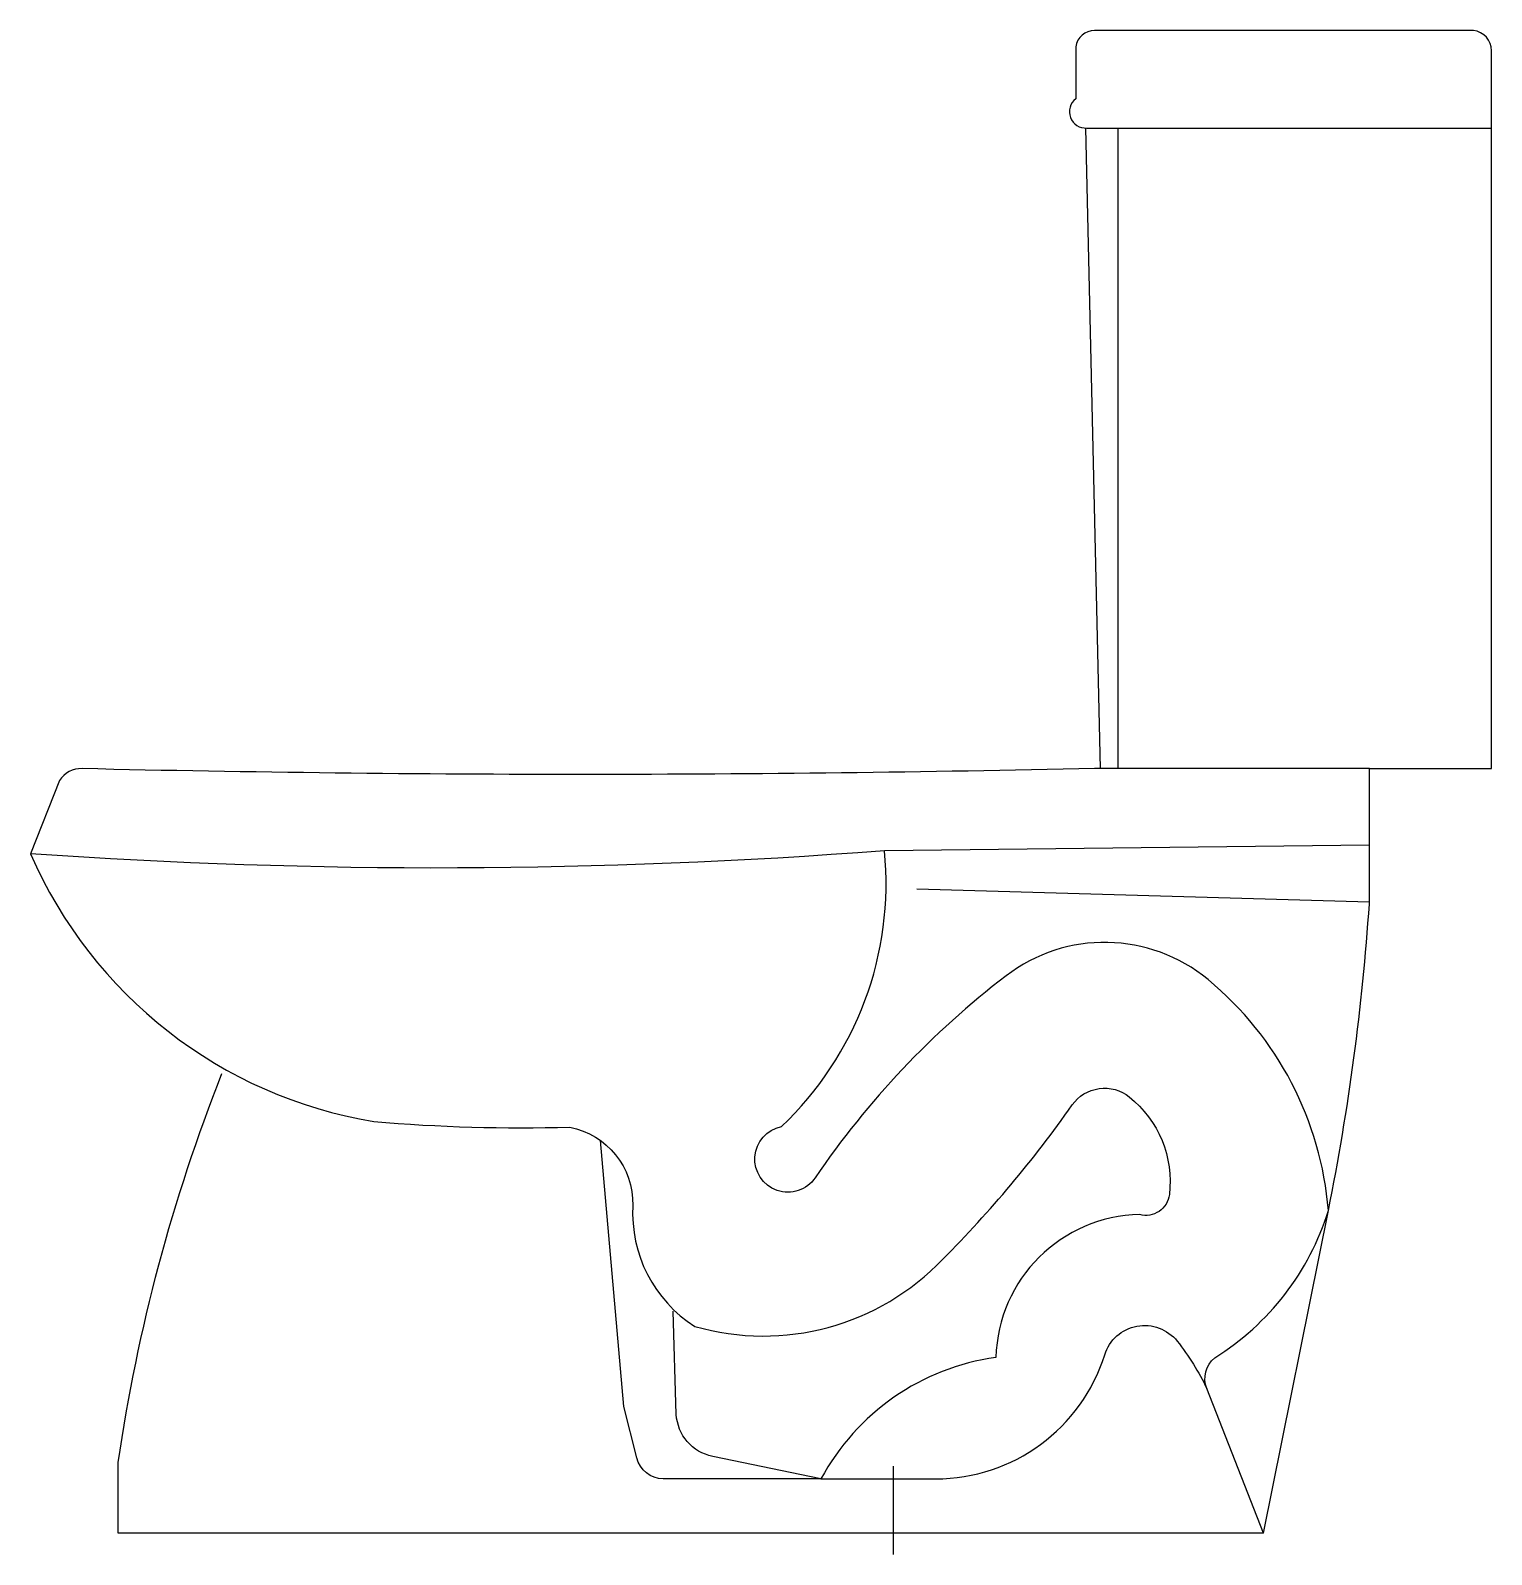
# Model space of a CAD drawing. Header units: millimetres. Extents: x 37.635 to 38.351, y -6.361 to -5.614.
import ezdxf

# ---------------------------------------------------------------- set-up
doc = ezdxf.new("R2010")
doc.units = ezdxf.units.MM
doc.header["$LTSCALE"] = 10

msp = doc.modelspace()

# ---------------------------------------------------------------- linework, layer by layer
for p, q in [((38.34253, -5.61356), (38.1567, -5.61356)), ((38.14751, -5.62153), (38.14751, -5.64705)), ((38.35136, -5.97545), (38.35136, -5.62349)), ((38.1596, -5.97545), (38.15236, -5.66141)), ((38.15293, -5.66139), (38.35136, -5.66139)), ((38.16818, -5.66139), (38.16818, -5.97545)), ((38.29145, -5.97545), (38.35136, -5.97545)), ((38.23959, -6.35056), (37.67797, -6.35056))]:
    msp.add_line(p, q)
at = {"color": 1}
msp.add_line((38.0579, -6.31764), (38.0579, -6.36096), dxfattribs=at)
for points in [[(38.23959, -6.35056), (38.27137, -6.19233, 0.032795), (38.29145, -6.04189), (38.29145, -5.97545), (38.15674, -5.97545, -0.011783), (37.66019, -5.97556, 0.275396), (37.64916, -5.98144), (37.6349, -6.01732, 0.253997), (37.80322, -6.14864, 0.027832), (37.89937, -6.15138, -0.364568), (37.93027, -6.18979, 0.271116), (37.96066, -6.2491, 0.278917), (38.08235, -6.21608, 0.042613), (38.14576, -6.1405, -0.432291), (38.17375, -6.13651, -0.259557), (38.19337, -6.18444, -0.457493), (38.17884, -6.19425, 0.400852), (38.10833, -6.26434, 0.239004), (38.02254, -6.32386), (37.94523, -6.32386, -0.348994), (37.93224, -6.31354), (37.92586, -6.28843), (37.91446, -6.15795)], [(38.29145, -6.01301), (38.05371, -6.01585, -0.036733), (37.6349, -6.01732, 14.535641)], [(38.23959, -6.35056), (38.21172, -6.27959, -0.323641), (38.21561, -6.26447, 0.179664), (38.27137, -6.19233, 0.202404), (38.21235, -6.07902, 0.349587), (38.11328, -6.07719, 0.079886), (38.01971, -6.17618, -1.492636), (38.0032, -6.15113, 0.230952), (38.05371, -6.01585, 1.778643)], [(37.67797, -6.35056), (37.67797, -6.31584, -0.058012), (37.72881, -6.12506, -0.058012)], [(38.02254, -6.32386), (37.96943, -6.31289, -0.339132), (37.95158, -6.29225), (37.95006, -6.2417)], [(38.02254, -6.32386), (38.07876, -6.32386, 0.327705), (38.16169, -6.26297, -0.601003), (38.19723, -6.25634, -0.057822), (38.21172, -6.27959, -5.878808)]]:
    msp.add_lwpolyline(points, format="xyb")
msp.add_lwpolyline([(38.29145, -6.04105), (38.06951, -6.03474)])
for centre, radius, start, end in [((38.1567, -5.62285), 0.00929, 90, 171.8101), ((38.34137, -5.62349), 0.00999, 360, 83.31602), ((38.15236, -5.65341), 0.008, 127.34042, 274.10949)]:
    msp.add_arc(centre, radius, start, end)

doc.saveas('drawing.dxf')
